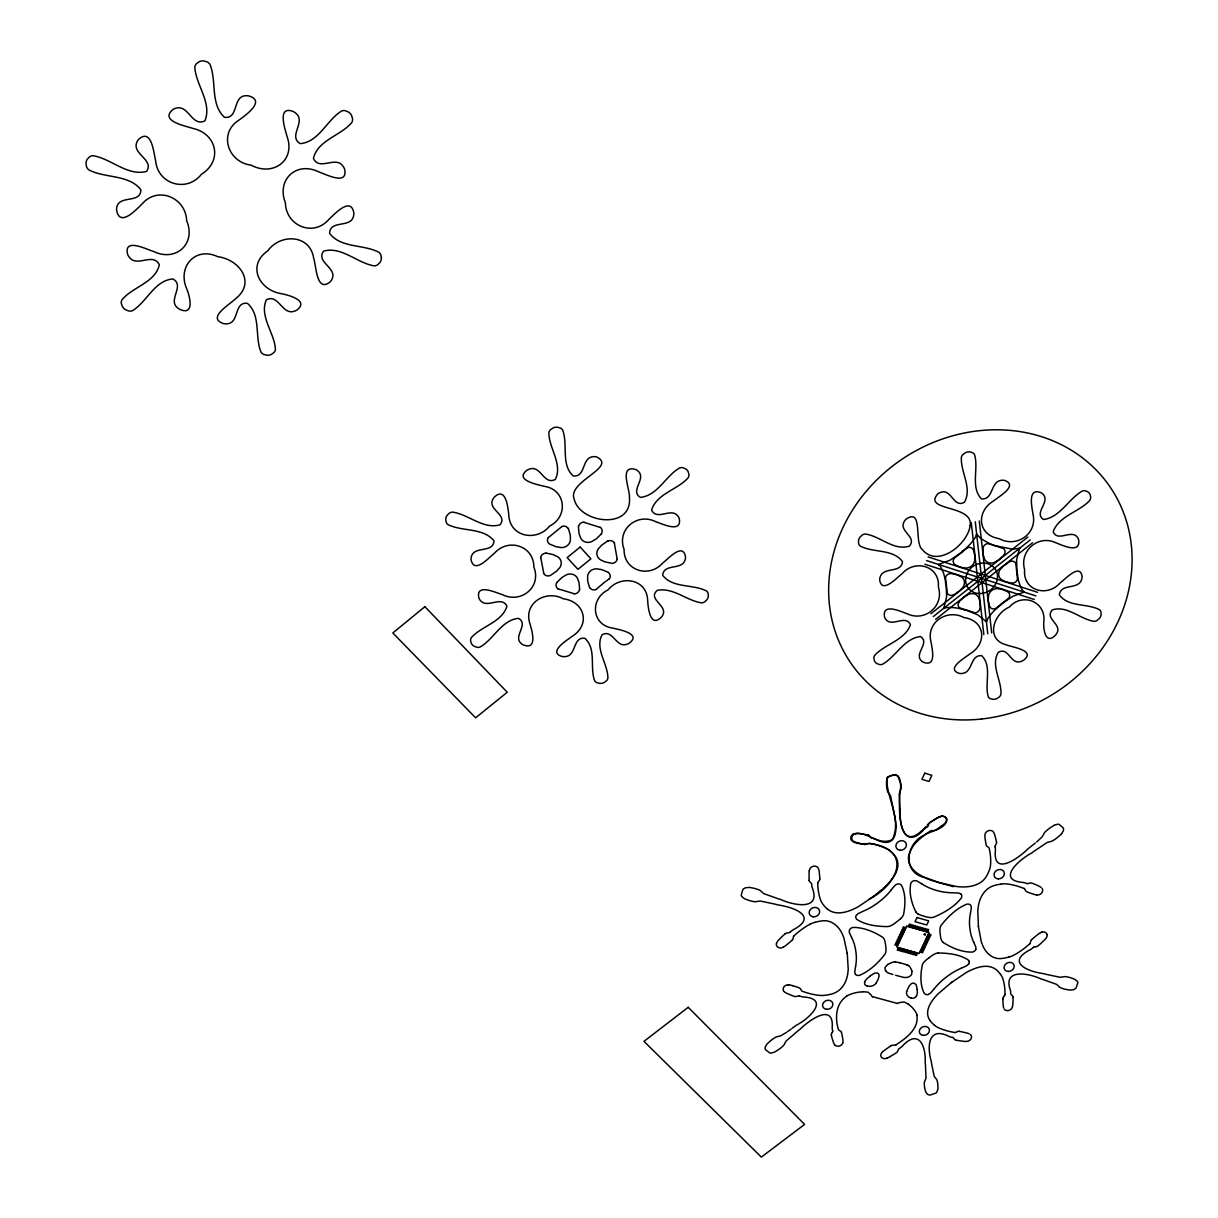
<?xml version="1.0" encoding="UTF-8"?>
<svg xmlns="http://www.w3.org/2000/svg" width="1218" height="1218" viewBox="0 0 1218 1218"><rect width="100%" height="100%" fill="white"/><g stroke="black" fill="none" stroke-linecap="round" stroke-linejoin="round"><path stroke-width="1.5" d="M540.762 557.6L543.761 573.328M819.729 878.97L819.744 878.924A42.325 36.631 -20.8 0 0 819.668 876.397L819.272 872.271A27.755 24.025 -21.3 0 0 818.8 869.515L818.252 868.19A4.567 3.943 -22.1 0 0 818.009 867.764A4.126 3.563 -22.1 0 0 816.958 866.805L816.045 866.394A5.633 4.872 -22 0 0 814.157 866.135L813.548 866.211A5.633 4.872 -22.1 0 0 811.721 866.942L810.853 867.581A4.126 3.563 -22 0 0 809.909 868.799A4.567 3.943 -22 0 0 809.726 869.226L809.3 870.718M617.13 558.864L614.344 543.121M1002.947 998.653L1002.962 998.516A40.712 33.754 -26.3 0 0 1002.932 1001.044L1003.175 1004.926A26.689 22.137 -25.9 0 0 1003.541 1007.499L1003.693 1007.956M945.518 577.804L947.315 592.999M1017.456 578.915L1015.858 563.721M842.856 1042.562L842.993 1041.192A26.857 22.503 -20.3 0 0 842.719 1038.589L842.019 1034.782A41.016 34.378 -20 0 0 841.425 1032.499L841.41 1032.499M855.523 966.681L854.792 971.827A9.089 7.689 -22.3 0 0 854.884 972.74L855.417 974.187M970.502 912.998L971.34 907.791A9.135 7.75 -25.6 0 0 971.264 906.847L970.761 905.385A3.898 3.304 -25.8 0 0 968.036 904.106A6.029 5.116 -25.8 0 0 966.696 904.198C956.48 908.43 948.046 916.636 941.225 925.208A8.739 7.399 -25 0 0 940.098 927.766L939.931 929.928A49.496 41.793 -26.1 0 0 940.266 934.297A49.481 41.762 -26 0 0 940.935 938.591L941.651 940.555A8.724 7.369 -24.9 0 0 943.311 942.519M578.413 526.496L579.022 533.499A34.865 32.475 -18.3 0 0 579.905 535.935C581.336 542.528 588.857 544.294 593.851 540.29A35.033 32.734 -16 0 0 596.226 538.874L601.54 533.743M579.677 589.634L579.068 582.752A34.667 31.957 -13.4 0 0 578.2 580.362C576.738 573.815 569.248 572.14 564.299 576.099A34.5 31.714 -15.4 0 0 561.94 577.499L556.672 582.6M906.74 991.574L907.41 989.686A47.015 39.296 -24.1 0 1 907.897 988.605L908.674 987.082A11.997 10.079 -23.5 0 1 910.683 984.296L911.962 983.413A2.269 1.918 -23.4 0 1 912.571 983.215L913.18 983.17A4.674 3.928 -23.3 0 1 914.459 983.337L916.18 984.829L917.291 989.442M864.765 982.043L864.582 983.23A3.532 2.984 -22.3 0 0 865.541 985.24L867.018 985.941M1012.447 1006.784L1012.584 1006.281A26.72 22.244 -24.9 0 0 1012.889 1003.617L1013.071 999.673A40.788 33.997 -24.6 0 0 1013.011 997.298L1013.011 997.298M975.74 949.385L975.892 947.802A9.059 7.628 -25.2 0 0 975.755 946.904L973.821 942.336M980.109 608.696L980.003 602.057A33.662 29.993 -31.4 0 0 979.333 599.743C978.389 593.288 971.127 591.902 966.513 595.632A33.556 29.734 -32.1 0 0 964.184 597.003L958.886 601.936M1012.386 1006.981L1012.143 1007.636A4.385 3.639 -25.4 0 1 1011.945 1008.093A3.974 3.289 -25.4 0 1 1011.001 1009.235L1010.148 1009.844A5.42 4.507 -25.4 0 1 1008.397 1010.544L1007.986 1010.605A5.42 4.507 -25.4 0 1 1006.053 1010.392L1005.2 1010.026A3.974 3.289 -25.3 0 1 1004.226 1009.128M900.285 791.091L900.711 789.903A8.541 7.445 -25.7 0 0 901.015 788.35L900.909 785.382A54.125 47.319 -24.2 0 0 899.508 778.652M900.026 791.73L899.889 792.065A37.21 32.247 -26.7 0 0 899.204 793.969L899.874 808.234A114.264 98.43 -29 0 0 900.163 810.853C899.432 829.9 907.243 848.733 924.675 828.697A63.031 53.851 -26.2 0 1 927.492 826.596M976.151 535.159L976.364 534.656A26.583 23.934 -34.3 0 0 976.638 533.986L978.876 536.544A33.571 30.069 -36.2 0 0 981.084 538.508L981.449 538.782A38.748 34.713 -36.4 0 0 982.439 539.528L988.529 543.061A69.791 62.529 -37.7 0 0 994.619 545.542L1011.229 548.953A38.565 34.469 -36.5 0 0 1012.523 548.983L1013.011 548.968A33.541 29.963 -36.3 0 0 1016.162 548.77L1019.786 548.146A26.309 23.309 -35.7 0 0 1019.466 548.8L1016.604 559.778L1016.954 573.282M986.93 620.891L986.717 621.378A26.004 22.929 -32.7 0 0 986.443 622.033A25.974 23.005 -31.3 0 0 986.032 621.515L977.795 614.846L965.311 609.807M898.442 947.634L897.285 950.101L898.534 950.451L899.676 947.985M908.278 926.624L909.435 924.142L910.683 924.492L909.511 926.974M900.985 948.35L899.828 950.801L901.076 951.151L902.218 948.7M910.82 927.34L911.977 924.858L913.226 925.208L912.069 927.69M903.497 949.05L902.34 951.517L903.589 951.852L904.73 949.401M913.348 928.055L914.505 925.573L915.738 925.924L914.581 928.405M906.131 949.796L904.974 952.248L906.207 952.598L907.364 950.131M915.982 928.801L917.139 926.319L918.387 926.685L917.215 929.151M908.735 950.527L907.593 952.978L908.826 953.329L909.983 950.877M918.6 929.547L919.757 927.065L921.006 927.416L919.834 929.897M911.369 951.258L910.211 953.709L911.445 954.059L912.602 951.608M921.234 930.293L922.391 927.811L923.64 928.162L922.468 930.643M913.881 951.958L912.724 954.425L913.957 954.76L915.114 952.309M923.746 930.994L924.904 928.527L926.152 928.877L924.98 931.359M916.408 952.674L915.251 955.125L916.484 955.475L917.641 953.024M926.274 931.724L927.446 929.243L928.679 929.593L927.522 932.075M832.259 1032.468L832.259 1032.468A2.908 2.436 -20.8 0 0 832.731 1031.037M994.999 846.647A2.984 2.543 -27.5 0 1 995.487 845.216L995.822 844.637A5.009 4.293 -27.5 0 0 996.613 842.232M1004.393 554.677L999.049 559.641A34.134 30.587 -34.9 0 1 996.705 561.011C992.046 564.802 984.753 563.325 983.855 556.824A34.028 30.313 -35.4 0 1 983.17 554.479L983.063 547.704A5.222 4.674 -34.6 0 1 988.59 543.487M1046.232 937.845L1046.627 937.205A4.446 3.715 -27.1 0 0 1046.841 936.794A4.019 3.365 -27.1 0 0 1047.13 935.424L1047.008 934.541M892.855 877.767C897.392 871.981 900.117 863.364 895.58 856.787A37.56 32.323 -23.5 0 0 891.271 851.991L890.602 851.336A22.731 19.579 -23.9 0 0 887.435 849.129L884.618 847.774A73.689 63.169 -22.6 0 0 869.606 843.358A2.969 2.573 -24.1 0 0 868.038 843.632L868.343 843.693A14.327 12.363 -23.9 0 1 871.829 843.769C911.353 850.073 899.326 883.431 869.347 899.082M916.256 996.187L915.403 997.192A3.517 2.954 -23.3 0 1 913.028 998.273L911.323 998.105M777.282 941.681L777.617 941.21A27.359 23.325 -20.7 0 1 779.672 938.956L782.946 935.759A41.61 35.429 -21 0 1 785.062 933.917L785.184 933.81M968.691 963.849L967.488 965.128A9.044 7.612 -24.9 0 1 966.62 965.752L961.322 968.249M876.046 983.139L877.112 981.343A47.685 40.468 -21.5 0 0 877.645 980.262L878.315 978.709A12.073 10.216 -22.3 0 0 879.061 975.572L878.817 974.263A2.284 1.934 -22.6 0 0 878.498 973.806L878.087 973.456A4.705 3.974 -22.5 0 0 876.945 972.969L874.357 973.273L869.622 976.288M892.535 878.208L889.505 882.076A44.472 38.413 -23.4 0 1 887.313 884.496L882.883 888.683M891.104 890.023L894.834 885.593A9.196 7.871 -24.3 0 1 895.672 884.907L897.285 884.04A3.928 3.365 -24.3 0 1 900.467 884.481A6.075 5.207 -24.2 0 1 901.442 885.242C905.918 893.966 905.37 904.867 903.573 914.337A8.785 7.506 -23.8 0 1 902.31 916.865L900.65 918.616M934.373 988.635L930.719 992.914A9.013 7.567 -23.6 0 1 929.897 993.568L928.314 994.421M1003.997 996.324L1004.439 995.822A2.862 2.375 -25.4 0 0 1005.139 994.512M548.465 537.519L561.742 526.678M609.289 578.717L606.153 581.123M927.263 825.058L927.872 824.373A15.301 13.185 -26.3 0 1 930.11 822.333C934.602 820.049 941.468 813.182 946.295 817.841A7.323 6.318 -26.5 0 1 947.025 819.227C946.569 827.509 934.952 830.204 928.39 833.051A34.393 29.491 -25.8 0 0 924.112 835.198C906.025 843.191 901.868 872.347 924.432 877.523A102.479 88.488 -28 0 0 931.465 880.401L953.481 886.704M944.985 823.079L945.533 822.424A4.567 3.943 -26.5 0 0 945.807 822.028A4.126 3.563 -26.6 0 0 946.34 820.627L946.371 819.653A5.633 4.872 -26.5 0 0 945.899 818.024L945.579 817.582A5.633 4.872 -26.5 0 0 944.163 816.562L943.204 816.243A4.126 3.563 -26.6 0 0 941.651 816.212A4.567 3.943 -26.5 0 0 941.225 816.41M882.167 1052.291L881.619 1052.946A4.385 3.654 -21.9 0 0 881.36 1053.311A3.958 3.304 -21.9 0 0 880.858 1054.605L880.827 1055.504A5.42 4.507 -22 0 0 881.314 1057.011L881.619 1057.407A5.42 4.507 -22 0 0 883.004 1058.32L883.933 1058.594A3.958 3.304 -21.9 0 0 885.44 1058.594A4.385 3.654 -21.9 0 0 885.897 1058.488L886.75 1058.229M882.289 1052.169L882.685 1051.773A26.583 22.046 -22.2 0 1 885.06 1049.886L888.744 1047.267A40.453 33.48 -22.4 0 1 891.089 1045.79L891.241 1045.714M792.202 940.022L792.172 940.068A42.112 36.251 -20 0 1 790.025 942.032L786.478 944.955A27.542 23.66 -20 0 1 783.95 946.812L783.418 947.086M1061.472 833.873L1063.344 830.874A8.998 7.658 -29.2 0 0 1063.512 829.595L1063.481 828.712A3.38 2.878 -29.3 0 0 1063.238 827.905L1059.066 824.342A9.287 7.902 -29.2 0 0 1057.711 824.205L1054.209 825.286M1031.631 939.687L1031.737 939.58A40.925 34.074 -27.1 0 1 1033.808 937.723L1037.371 934.845A26.903 22.442 -27.1 0 1 1039.898 933.018L1040.416 932.744M881.665 889.749L873.352 896.539M962.372 551.724L950.207 560.128L939.063 564.284A26.491 23.873 -33.3 0 1 938.347 564.406A26.339 23.644 -31.4 0 1 938.789 564.908L939.108 565.289M1000.572 604.691L1012.615 596.409L1023.638 592.283A26.02 22.929 -33.5 0 1 1024.353 592.161A26.248 23.203 -35.1 0 1 1023.927 591.674L1023.607 591.293M1036.685 841.973L1042.182 836.796A36.875 31.577 -28.3 0 0 1043.202 835.046L1044.328 833.021A8.389 7.141 -29 0 1 1045.364 831.711L1047.815 829.565A53.166 44.883 -29.1 0 1 1054.225 825.302M1035.315 843.069L1030.245 847.058A114.857 99.678 -28 0 1 1027.916 848.87C1019.268 857.639 992.228 877.615 995.471 849.677A63.245 54.247 -25.6 0 0 995.091 846.647M930.917 613.75L1027.87 537.047M933.293 616.552L1030.184 539.924M935.652 619.353L1032.514 542.786M951.76 982.256L938.027 993.903A42.874 35.672 -24.3 0 0 935.881 996.233C930.202 1002.46 924.249 1012.112 929.821 1020.258M941.94 825.682L938.104 828.423A42.569 36.966 -26.2 0 1 935.668 829.991L935.515 830.067A5.055 4.354 -26.2 0 1 932.866 830.646L932.196 830.6A2.969 2.558 -26 0 0 930.582 830.859A73.445 62.575 -26.1 0 0 917.489 841.105L915.16 843.495A22.7 19.488 -25.7 0 0 912.678 846.845L912.16 847.713A37.484 32.125 -25.9 0 0 909.222 853.985C905.918 863.318 913.378 871.677 921.189 875.605A44.366 38.139 -26.3 0 0 923.853 877.036L939.991 882.883M873.763 896.22L858.401 906.664A44.411 38.337 -22.7 0 1 855.432 908.186C846.936 912.434 835.609 915.769 827.433 909.085M791.121 1029.043L787.863 1031.433M792.202 1028.251L793.786 1027.094A112.939 96.724 -18.6 0 0 796.085 1025.373C808.737 1019.101 831.133 998.318 802.51 996.887A62.742 53.516 -21.5 0 1 799.389 995.989M951.349 982.561L966.468 972.39A42.934 35.748 -24.9 0 1 969.376 970.898C977.597 966.848 988.574 963.392 996.507 969.909A36.494 30.48 -24.6 0 1 1000.541 974.446M786.813 1032.194L781.012 1035.665A36.236 30.663 -19.5 0 1 779.002 1036.244L776.703 1036.853A8.222 6.897 -19.3 0 0 775.15 1037.508L772.501 1039.258A51.643 43.072 -19.8 0 0 766.975 1044.07L765.239 1046.917A8.8 7.384 -19.2 0 0 765.132 1048.135L765.224 1048.972A3.304 2.771 -19 0 0 765.513 1049.718L769.867 1053.007A9.105 7.643 -19.2 0 0 771.238 1053.098L774.678 1052.032A52.846 44.685 -18.8 0 0 780.86 1047.922L783.204 1045.851A8.222 6.912 -19.3 0 0 784.179 1044.602L785.214 1042.684A35.794 29.932 -20.3 0 1 786.158 1041.009L797.638 1031.113A108.828 89.965 -21.1 0 1 799.906 1029.362C808.234 1021.08 834.406 1001.333 832.168 1028.19A61.6 51.598 -22.5 0 0 832.64 1031.052M846.708 996.294C835.7 1003.236 834.878 1018.065 838.395 1029.408A2.878 2.406 -21.1 0 0 839.309 1030.398L839.826 1030.702A4.887 4.096 -20.9 0 1 841.501 1032.316M895.961 1044.831C905.948 1038.391 918.996 1028.936 916.91 1015.416M605.194 581.686L596.135 589.39M890.191 1056.554L894.088 1054.225A40.91 34.241 -21.9 0 0 896.387 1052.702L896.524 1052.596A4.857 4.035 -22.2 0 0 897.97 1050.586L898.153 1050.007A2.878 2.39 -22.4 0 1 898.945 1048.759A61.813 51.948 -21.9 0 0 901.716 1046.825C917.778 1028.601 926.076 1044.13 925.178 1062.781A109.468 90.969 -20.1 0 1 925.452 1065.171L926.015 1078.052A35.459 29.384 -22 0 1 925.36 1079.772L924.569 1081.706A8.069 6.653 -22.8 0 0 924.279 1083.122L924.371 1085.771A50.943 41.914 -23.8 0 0 925.665 1091.739L927.355 1094.145A8.617 7.11 -22.7 0 0 928.451 1094.693L929.304 1094.952A3.243 2.664 -22.6 0 0 930.187 1095.028L935.926 1093.094A8.922 7.338 -22.7 0 0 936.84 1092.12L937.89 1089.151A51.506 42.539 -21.6 0 0 937.647 1082.954L937.084 1080.396A8.069 6.653 -22.7 0 0 936.459 1079.194L935.241 1077.671A35.368 29.217 -23.8 0 1 934.206 1076.301L931.618 1063.862A108.691 89.493 -25.6 0 1 931.298 1061.487C926.578 1045.486 928.771 1025.769 949.629 1036.731A61.6 51.506 -24.9 0 0 952.674 1037.508M887.617 964.443L885.197 967.275A6.242 5.283 -23 0 0 885.593 970.655M967.336 547.902L954.12 558.392A5.222 4.674 -33.3 0 0 954.668 564.513M995.654 608.437L1008.763 598.114A5.176 4.583 -33.5 0 0 1008.276 592.1M809.924 924.249L806.971 925.908A72.775 61.631 -21.7 0 0 793.999 935.835M783.265 947.162L782.428 947.558A4.522 3.867 -20.2 0 1 781.971 947.741A4.08 3.487 -20.2 0 1 780.403 947.954L779.383 947.802A5.572 4.765 -20.3 0 1 777.739 947.086L777.434 946.828A5.572 4.765 -20.3 0 1 776.505 945.275L776.323 944.361A4.08 3.487 -20.2 0 1 776.566 942.976M1040.583 932.653L1041.39 932.272A4.446 3.715 -27.1 0 1 1041.923 932.181M899.143 1002.719L899.067 1002.749A4.415 3.715 -22.8 0 1 896.646 1003.495M899.523 1002.536L904.198 1002.033L908.582 1004.211M940.113 816.639L939.55 816.867A27.649 23.781 -26.4 0 0 936.703 818.359L932.623 820.81A42.051 36.068 -26.3 0 0 930.232 822.424L930.141 822.485A5.039 4.354 -26.2 0 0 928.573 824.677M886.917 1058.168L887.45 1057.955A26.766 22.35 -21.9 0 0 890.191 1056.539M940.281 816.578L941.164 816.319M953.222 595.176L959.266 591.111A33.952 30.465 -32.3 0 0 961.124 589.177C965.935 585.508 965.767 578.108 959.601 576.038A33.739 30.115 -31.5 0 0 957.394 574.896L950.679 573.389M607.965 540.838L601.814 545.04A34.576 31.942 -18.5 0 0 599.987 547.049C594.886 551.13 596.104 558.712 602.423 560.661A34.789 32.338 -18.7 0 0 604.828 561.833L611.984 563.386A5.314 4.918 -17.7 0 0 617.313 558.879M1009.022 957.013L1010.011 956.709A22.244 18.696 -26.2 0 0 1013.909 955.14L1016.802 953.511A73.11 61.981 -26.2 0 0 1029.712 943.798M814.903 922.33L813.898 922.635A22.518 19.214 -21.4 0 0 809.909 924.249M944.818 608.147L944.285 608.254A26.065 23.142 -30.9 0 0 943.569 608.421A26.202 23.462 -30.9 0 0 943.874 607.782L946.614 596.911L946.097 583.468M855.965 833.569L856.878 833.477M1001.242 884.07L1002.262 883.948A22.396 18.94 -26.7 0 1 1006.388 883.887L1009.539 884.298A72.471 60.946 -25.7 0 1 1024.049 888.516M1035.635 946.69L1034.965 946.767A2.908 2.436 -26.8 0 0 1033.443 947.254M966.59 1041.42L967.396 1041.314A4.37 3.624 -24.1 0 0 967.853 1041.223A3.958 3.273 -24.1 0 0 969.269 1040.614L970.076 1039.974A5.405 4.476 -24 0 0 971.157 1038.543L971.355 1038.04A5.405 4.476 -24 0 0 971.446 1036.427L971.218 1035.589A3.958 3.273 -24.1 0 0 970.426 1034.554M938.241 952.994C948.426 953.115 959.617 954.333 968.264 959.997A5.968 5.009 -24.9 0 1 968.889 960.972M1012.295 583.3L1005.657 581.808A33.952 30.191 -35.3 0 1 1003.48 580.681C997.298 578.58 997.268 571.181 1002.064 567.527A33.723 29.841 -34.4 0 1 1003.921 565.594L1009.996 561.528A5.207 4.628 -34.6 0 1 1016.025 563.63M545.908 553.033L553.155 554.616A34.743 32.079 -13 0 1 555.575 555.789C561.894 557.707 563.249 565.289 558.118 569.4A34.957 32.49 -12.6 0 1 556.306 571.394L550.171 575.581A5.344 4.933 -13.7 0 1 543.593 573.419M862.679 991.65L868.099 992.183L871.357 995.243A4.43 3.73 -22.3 0 0 872.59 996.933M966.361 1041.436L965.798 1041.451A26.689 22.198 -24.4 0 1 962.875 1041.223L958.627 1040.629A40.788 33.997 -24.5 0 1 956.084 1040.126L955.993 1040.096M857.061 833.462L857.639 833.447A27.725 23.964 -23.4 0 1 860.73 833.751L865.222 834.452A42.158 36.373 -23.2 0 1 867.916 835.046L868.069 835.091M788.031 984.829L788.929 984.86M895.154 961.976L895.778 962.007A29.46 24.817 -22.7 0 1 899.889 962.799M1036.914 894.941L1037.66 894.971A4.476 3.791 -27.8 0 0 1038.147 894.956A4.05 3.426 -27.7 0 0 1039.654 894.545L1040.568 893.997A5.527 4.674 -27.7 0 0 1041.923 892.657L1042.227 892.17A5.527 4.674 -27.7 0 0 1042.638 890.48L1042.593 889.551A4.05 3.426 -27.8 0 0 1042.045 888.333M789.097 984.875L789.66 984.936A27.116 22.929 -19.7 0 1 792.553 985.636M574.18 593.729L558.133 588.842M974.674 612.669L959.86 607.965M1036.64 894.925L1036.076 894.849A27.329 23.142 -28.2 0 1 1033.275 894.119L1029.256 892.779A41.793 35.429 -28.6 0 1 1026.865 891.82L1026.835 891.789A4.963 4.202 -27.6 0 1 1025.206 890.038L1025.023 889.551A2.908 2.466 -27.4 0 0 1024.14 888.409M583.955 522.324L600.109 527.394M959.266 1031.402L959.419 1031.433A40.407 33.373 -23.3 0 1 961.992 1031.874L966.102 1032.818A26.537 21.939 -23.6 0 1 968.812 1033.625L969.269 1033.854M988.574 543.67L1003.465 548.542A5.222 4.659 -34.8 0 1 1004.271 554.601M864.719 844.439L864.673 844.424A42.615 37.103 -24.9 0 1 861.857 843.891L857.502 842.81M899.904 962.768L904.045 963.925A35.703 30.039 -22.7 0 1 907.029 964.976M896.661 1003.251L872.834 996.75M939.52 882.745L956.572 886.521A44.259 37.925 -26.7 0 0 959.738 886.795C969.467 887.572 980.825 885.486 986.306 876.518A37.438 32.033 -26.1 0 0 989.229 870.337L989.595 869.424A22.594 19.305 -26.5 0 0 990.493 865.648L990.706 862.649A73.856 63.351 -25.1 0 0 989.183 848.307A2.938 2.512 -27.2 0 0 988.331 847.241L987.798 846.906A5.024 4.293 -27.4 0 1 986.169 845.185L986.275 845.079A42.051 35.901 -28.5 0 1 985.712 842.551L985.088 838.502A27.588 23.599 -28.1 0 1 984.86 835.715L985.073 834.193A4.537 3.898 -27.5 0 1 985.179 833.751A4.111 3.517 -27.5 0 1 985.941 832.427L986.702 831.681A5.603 4.796 -27.5 0 1 988.407 830.706L988.986 830.539A5.603 4.811 -27.5 0 1 990.889 830.509L991.863 830.767A4.111 3.517 -27.6 0 1 993.035 831.544A4.537 3.898 -27.6 0 1 993.309 831.879L994.071 833.127A27.588 23.66 -26.8 0 1 994.954 835.715L996.004 839.659A42.036 36.038 -26.4 0 1 996.461 842.11L996.476 842.247M895.55 975.253L903.314 977.308A9.12 7.689 -23.4 0 0 908.75 976.927L909.054 976.699A6.242 5.253 -23.4 0 0 911.551 974.583L912.069 971.233M898.656 943.326L896.022 942.595L896.57 941.423L899.204 942.169M921.036 949.614L923.655 950.345L924.203 949.187L921.584 948.457M898.092 944.544L895.443 943.813L894.91 944.97L897.544 945.716M920.458 950.832L923.092 951.562L922.544 952.72L919.925 951.989M892.87 974.507L888.424 973.06A8.526 7.201 -23.1 0 1 886.156 971.325L885.638 970.639M904.867 930.05L902.234 929.304L901.685 930.476L904.319 931.222M927.279 936.383L929.897 937.129L929.349 938.286L926.731 937.54M903.771 932.409L901.122 931.663L900.574 932.836L903.223 933.582M926.167 938.743L928.786 939.474L928.238 940.646L925.619 939.9M902.614 934.891L899.965 934.145L899.417 935.302L902.066 936.048M925.01 941.21L927.629 941.94L927.081 943.097L924.462 942.367M901.457 937.342L898.823 936.596L898.275 937.769L900.909 938.499M923.853 943.645L926.472 944.392L925.924 945.549L923.305 944.803M900.3 939.809L897.666 939.063L897.118 940.235L899.767 940.981M922.696 946.112L925.315 946.843L924.766 948L922.148 947.269M905.994 927.659L903.345 926.913L902.797 928.07L905.446 928.832M928.405 934.008L931.024 934.739L930.476 935.911L927.857 935.165M792.553 985.636L796.709 986.93A41.275 34.82 -19.5 0 1 799.175 987.859L799.312 987.92A4.948 4.187 -20.2 0 1 800.942 989.579L801.17 990.127A2.908 2.466 -20.5 0 0 802.068 991.178A73.415 62.712 -22 0 0 817.004 995.076L820.186 995.441A22.366 18.955 -21.2 0 0 824.327 995.35L825.347 995.228A37.073 31.516 -21.3 0 0 832.412 993.797C841.942 991.01 847.165 981.388 847.941 972.01A43.741 37.164 -20.7 0 0 848.23 969.132L847.241 953.222M926.517 560.584L1035.894 595.891M924.919 564.254L1034.249 599.484M928.131 556.931L1037.538 592.298M854.153 841.638L854.655 841.866A27.892 24.253 -24.4 0 0 857.518 842.795M853.955 841.531L853.407 841.212A4.583 3.974 -23.8 0 1 852.92 840.862A4.141 3.593 -23.8 0 1 852.067 839.735L851.793 838.821A5.648 4.902 -23.8 0 1 851.854 837.07L852.052 836.522A5.648 4.902 -23.8 0 1 853.163 834.985L853.985 834.3A4.141 3.593 -23.8 0 1 855.478 833.66M908.339 965.646L907.562 965.235A16.885 14.235 -23.1 0 0 907.029 964.991M917.687 913.774L919.681 914.779A50.105 42.843 -25.7 0 0 924.158 916.24A50.09 42.828 -25.7 0 0 928.786 917.398L931.131 917.611A8.77 7.46 -24.8 0 0 934.084 917.078C944.178 912.678 954.516 906.801 961.322 898.001A6.044 5.146 -25.7 0 0 961.702 896.783A3.898 3.319 -25.7 0 0 960.941 893.966M921.782 883.826L917.169 881.101A9.196 7.871 -24.6 0 0 916.21 880.797L914.459 880.614A3.928 3.35 -24.8 0 0 911.551 882.289A6.075 5.192 -24.8 0 0 910.805 883.4C908.719 892.916 911.643 903.284 915.86 911.886M1041.055 887.389L1040.644 887.1A27.177 22.914 -27.2 0 0 1038.178 885.775L1034.356 884.07A41.366 34.865 -26.8 0 0 1031.935 883.157L1031.844 883.141A4.963 4.187 -27.6 0 0 1029.195 883.217L1028.54 883.446A2.954 2.497 -27.7 0 1 1026.972 883.583M960.865 894.042L959.403 893.296A9.15 7.78 -25.6 0 0 958.429 893.038L952.72 892.779A59.317 50.928 -26.7 0 1 937.586 890.708L935.059 889.962A59.332 50.943 -26.7 0 1 921.752 883.872M943.295 942.534C951.791 947.969 961.946 952.263 972.131 952.111A5.983 5.039 -25.3 0 0 973.441 951.684A3.867 3.243 -25.3 0 0 975.831 949.401M608.437 572.353L601.753 569.628A34.469 31.698 -16.1 0 0 599.058 569.232C592.953 567.451 586.726 571.897 587.67 578.489A34.53 31.835 -18 0 0 587.7 581.047L589.588 587.67M934.571 1025.312L933.901 1024.734A36.464 30.45 -24.3 0 1 929.76 1020.288M789.934 932.227A62.422 52.983 -21.4 0 1 792.629 930.08C818.45 916.85 795.141 907.44 778.028 904.944A111.98 95.08 -18.5 0 0 775.303 904.198L760.397 901.046A36.753 31.546 -19.8 0 0 758.281 901.32L755.876 901.67A8.465 7.323 -20 0 1 754.186 901.67L751.08 901.031A54.277 47.243 -20.9 0 1 744.244 898.58L741.686 896.463A9.363 8.115 -19.8 0 1 741.199 895.291L742.752 889.734A3.41 2.954 -19.7 0 1 743.391 889.033L744.213 888.44A9.059 7.841 -19.7 0 1 745.507 887.785L749.177 887.404A53.242 45.751 -19 0 1 756.439 888.927L759.362 890.008A8.45 7.308 -19.9 0 1 760.687 890.845L762.27 892.322A37.103 32.17 -21.3 0 0 763.701 893.601L777.8 898.625A115.238 100.866 -23.3 0 0 780.51 899.417C792.918 905.218 821.937 911.429 812.01 887.115A63.336 54.521 -23.8 0 1 811.63 884.07A2.984 2.588 -21.7 0 0 810.914 882.867L810.442 882.441A5.039 4.354 -21.9 0 1 809.087 880.462M784.225 991.726L785.382 992.594A27.253 23.172 -20.6 0 0 787.939 993.858L791.898 995.502A41.595 35.398 -20.9 0 0 794.395 996.37L794.532 996.4A4.933 4.187 -20.2 0 0 797.166 996.294L797.82 996.065A2.938 2.482 -20.2 0 1 799.419 995.913M954.562 564.634L960.774 567.299A34.134 30.617 -34.5 0 0 963.316 567.695C969.3 569.4 975.161 564.954 974.72 558.651A34.013 30.541 -32.9 0 0 974.857 556.139L973.486 549.622M1008.382 591.978L1002.247 589.36A33.556 29.689 -32.5 0 0 999.734 588.964C993.812 587.289 987.981 591.674 988.392 597.916A33.662 29.765 -33.9 0 0 988.255 600.398L989.595 606.792M834.802 1044.907L834.041 1043.75A26.842 22.457 -21.5 0 1 833.082 1041.329L831.94 1037.645A40.925 34.271 -21.9 0 1 831.407 1035.346L831.422 1035.346M1000.572 974.415L1001.074 975.131A22.076 18.437 -25 0 1 1002.688 978.252L1003.495 980.901A71.969 60.215 -23.7 0 1 1004.987 994.512M568.38 528.46L570.313 535.204A35.017 32.597 -13 0 1 570.344 537.808C571.333 544.446 565.061 548.983 558.895 547.156A35.048 32.764 -15.1 0 1 556.184 546.745L549.394 543.974A5.359 4.994 -14.1 0 1 548.298 537.427M851.519 937.358L849.433 932.729A9.165 7.81 -22.6 0 1 849.281 931.8L849.403 930.202A3.898 3.334 -22.4 0 1 851.702 927.888A6.044 5.161 -22.4 0 1 853.011 927.431C863.425 927.294 873.778 931.648 882.487 937.16A8.754 7.445 -22.9 0 1 884.192 939.154L884.877 941.133A49.71 42.295 -21.7 0 1 885.623 945.427A49.694 42.265 -21.7 0 1 886.034 949.781L885.836 951.928A8.739 7.415 -22.9 0 1 884.74 954.486C878.041 963.012 869.637 971.127 859.527 975.329A5.999 5.085 -22.2 0 1 858.172 975.451A3.867 3.273 -22.1 0 1 855.325 974.248M899.523 778.637L898.29 776.368L895.611 774.937A3.441 2.999 -25.9 0 0 894.667 774.831L887.998 776.749A3.41 2.984 -25.8 0 0 886.811 778.195C886.293 798.155 901.777 818.603 892.733 838.791A5.831 5.039 -24.8 0 1 890.495 840.374C877.006 845.277 865.435 829.504 852.539 834.315C845.307 842.856 861.826 844.713 867.353 843.815A5.055 4.385 -24 0 1 864.704 844.561M847.286 953.664L843.937 938.149A43.894 37.438 -20.8 0 0 842.902 935.5C839.765 926.959 831.727 919.453 822.059 920.884A37.149 31.638 -21.4 0 0 814.918 922.376M978.343 926.106L981.266 941.544A43.467 36.54 -26.8 0 0 982.226 944.163C984.997 952.491 992.7 959.906 1002.064 958.444A36.89 31.074 -26.3 0 0 1009.022 956.983M809.224 880.37L809.209 880.279A42.158 36.357 -23.1 0 1 809.056 877.752L809.056 873.565A27.694 23.918 -22.7 0 1 809.285 870.718M975.283 521.822L987.752 633.771M971.279 522.613L983.824 634.563M979.302 521.03L991.68 632.964M978.404 926.563L977.795 910.546A43.62 36.799 -27.1 0 1 978.145 907.623C979.181 898.153 984.464 888.303 994.192 885.532A36.966 31.196 -26.5 0 1 1001.242 884.101M561.665 526.496A5.359 4.994 -14.9 0 1 568.243 528.536M600.23 527.242A5.344 4.979 -17.1 0 1 601.387 533.667M578.58 526.511A5.359 4.994 -16.3 0 1 583.97 522.141M608.026 540.99A5.329 4.948 -17.8 0 1 614.511 543.03M596.196 589.558A5.298 4.887 -16.4 0 1 589.725 587.578M608.33 572.49A5.314 4.902 -17.1 0 1 609.442 578.809M558.011 588.979A5.314 4.902 -14.4 0 1 556.809 582.661M579.509 589.603A5.314 4.902 -15.1 0 1 574.18 593.912M540.564 557.57A5.344 4.963 -13.6 0 1 545.908 553.2M846.556 996.019A32.079 26.918 -21.7 0 1 862.664 991.863M908.43 1004.378A31.957 26.72 -22.3 0 1 917.261 1015.279M895.991 1044.907A2.847 2.375 -22.3 0 1 894.454 1045.166L893.784 1045.166A4.857 4.05 -22.2 0 0 891.18 1045.607M787.985 984.92A4.476 3.791 -20 0 0 787.498 984.936A4.05 3.426 -20 0 0 786.036 985.271L785.123 985.804A5.527 4.689 -20 0 0 783.798 987.128L783.585 987.478A5.527 4.689 -20.1 0 0 783.174 989.29L783.265 990.188A4.05 3.426 -20 0 0 783.89 991.391M1013.132 997.116A4.857 4.035 -25.5 0 0 1011.93 995.243L1011.564 994.969A2.893 2.406 -25.7 0 1 1010.742 993.766A61.494 51.369 -24.1 0 0 1010.575 990.843C1002.003 967.853 1029.149 973.304 1041.025 978.952A108.356 89.081 -24.4 0 1 1043.552 979.683L1056.615 984.372A35.55 29.46 -25.8 0 1 1057.909 985.56L1059.325 986.961A8.145 6.76 -26.9 0 0 1060.528 987.737L1063.207 988.727A51.872 43.193 -27.9 0 0 1069.937 990.097L1073.378 989.747A8.724 7.217 -27 0 0 1074.626 989.107L1075.433 988.544A3.273 2.71 -27 0 0 1076.088 987.889L1077.854 982.637A9.013 7.46 -27 0 0 1077.473 981.525L1075.189 979.531A51.658 42.63 -26 0 0 1068.902 977.247L1066.009 976.669A8.145 6.76 -26.9 0 0 1064.41 976.669L1062.142 977.003A35.916 29.978 -27.4 0 1 1060.132 977.278L1046.171 974.354A111.767 93.999 -29.1 0 1 1043.628 973.654C1026.043 971.294 1006.205 961.748 1030.793 949.416A62.438 52.785 -26.5 0 0 1033.488 947.33M1027.002 883.507A62.118 52.283 -26.1 0 0 1023.957 882.548C994.999 880.477 1019.618 859.253 1031.555 853.102A110.792 92.461 -28.4 0 1 1033.915 851.336L1047.038 842.521A36.449 30.815 -28.4 0 1 1049.079 841.942L1051.393 841.333A8.389 7.141 -29 0 0 1052.961 840.664L1055.701 838.852A53.501 45.873 -29 0 0 1061.472 833.873M928.375 825.302A2.999 2.588 -26 0 1 927.553 826.657M1002.825 998.516A4.872 4.05 -25.4 0 1 1003.982 996.309M944.422 823.688A27.862 24.132 -26.4 0 1 941.94 825.667M954.607 1032.468A72.197 60.519 -25.1 0 1 940.281 1028.555L937.601 1027.322A22.015 18.361 -24 0 1 934.571 1025.312M954.577 1032.59A2.847 2.375 -23.9 0 0 956.1 1032.194L956.724 1031.92A4.842 4.019 -23.9 0 1 959.282 1031.281M1029.819 943.874A2.878 2.421 -26.7 0 0 1030.398 942.504L1030.519 941.91A4.918 4.111 -26.9 0 1 1031.524 939.626M842.749 1043.034A3.989 3.334 -20.9 0 1 842.049 1044.283L841.318 1044.998A5.451 4.567 -20.9 0 1 839.674 1045.927L839.095 1046.095A5.451 4.567 -20.9 0 1 837.238 1046.155L836.279 1045.927A3.989 3.334 -20.9 0 1 835.091 1045.211M1041.847 932.105A4.019 3.365 -27.1 0 1 1043.369 931.892L1044.359 932.029A5.481 4.598 -27.1 0 1 1045.897 932.76L1046.277 933.11A5.481 4.598 -27.1 0 1 1047.008 934.541M855.432 833.767A4.583 3.974 -23.8 0 1 855.934 833.675M831.255 1035.224A4.887 4.096 -20.9 0 1 831.955 1032.94M952.72 1037.431A2.878 2.39 -23.7 0 1 953.77 1038.299L954.105 1038.756A4.842 4.019 -23.9 0 0 955.871 1040.202M1035.635 946.721A4.902 4.111 -26.9 0 0 1038.178 945.868L1038.238 945.67A41.351 34.835 -26.7 0 0 1040.355 943.874L1043.659 940.753A27.07 22.761 -26.9 0 0 1045.76 938.53M871.494 838.014A2.999 2.603 -24.3 0 1 870.383 837.055L870.109 836.705A5.055 4.385 -24 0 0 868.13 834.969M871.54 837.938A63.229 54.353 -22.8 0 1 874.752 838.821C897.331 851.199 898.397 828.864 893.738 812.162A114.918 100.318 -21.5 0 0 893.388 809.544L890.541 795.704A37.271 32.444 -24.2 0 0 889.429 794.166L888.12 792.446A8.541 7.445 -25.8 0 1 887.45 791.076L886.826 788.213A54.46 47.335 -27.3 0 1 886.537 781.256L887.587 777.937A9.47 8.252 -25.9 0 1 888.561 776.856L891.683 775.257L896.555 775.287A9.15 7.993 -25.8 0 1 897.696 775.912L900.376 782.55A41.945 36.662 -24.6 0 1 900.696 786.843C898.366 802.236 896.387 856.269 923.548 829.108A31.455 27.298 -25.6 0 0 926.045 826.504M789.98 932.303A2.969 2.543 -20.6 0 1 788.411 932.79L787.787 932.866A4.994 4.278 -20.5 0 0 785.123 933.719M776.642 943.036A4.522 3.867 -20.2 0 1 776.84 942.625M793.892 935.759A2.938 2.512 -20.8 0 0 793.344 937.144L793.253 937.769A4.994 4.278 -20.5 0 1 792.324 940.083M817.735 883.278A73.917 63.503 -24.2 0 0 819.79 897.605L820.734 900.376A22.685 19.503 -22.6 0 0 822.515 903.634L823.063 904.38A37.53 32.292 -23.1 0 0 827.387 909.13M817.582 883.278A2.954 2.558 -22.1 0 1 818.298 881.923L818.709 881.375A5.039 4.354 -22 0 0 819.866 879.076M911.338 998.06A7.46 6.257 -23.3 0 1 906.527 991.574M916.987 989.534A12.53 10.536 -23.1 0 1 916.438 996.233M908.613 965.432A17.539 14.799 -23 0 1 911.871 971.279M887.709 964.58A17.478 14.738 -23.1 0 1 895.123 961.672M876.214 983.23A7.491 6.334 -22.4 0 1 867.033 985.91M864.567 981.982A12.576 10.612 -22.4 0 1 869.774 976.516M900.665 918.631A50.197 43.117 -23.4 0 1 896.737 921.798A50.197 43.102 -23.4 0 1 892.611 924.766L890.434 925.908A8.785 7.491 -23.6 0 1 887.496 926.594C877.082 926.487 865.663 925.147 856.802 919.392A6.06 5.192 -22.9 0 1 856.147 918.387A3.913 3.35 -22.8 0 1 856.178 915.403L857.502 914.139A9.165 7.841 -22.9 0 1 858.37 913.5L863.76 910.957A59.499 51.415 -23 0 0 877.721 902.903L879.929 901.183A59.499 51.43 -23.1 0 0 891.15 890.053M855.569 966.681A58.616 49.908 -20.6 0 0 856.026 952.78L855.675 950.39A58.631 49.938 -20.6 0 0 851.565 937.327M929.06 957.744A48.979 41.001 -24.4 0 1 933.155 954.821L935.317 953.679A8.693 7.323 -24.3 0 1 938.241 953.009M929.06 957.744A48.979 41.001 -24.4 0 0 925.162 960.88L923.548 962.616A8.678 7.323 -24 0 0 922.285 965.113C920.458 974.263 919.879 984.86 924.249 993.309A5.953 4.994 -23.7 0 0 925.193 994.055A3.837 3.228 -23.7 0 0 928.329 994.512M968.858 960.987A3.852 3.243 -25 0 1 968.797 963.895M961.291 968.203A57.337 47.7 -24.6 0 0 947.574 976.12L945.396 977.795A57.322 47.685 -24.6 0 0 934.343 988.605M970.457 912.982A58.251 49.055 -27.1 0 0 969.711 926.974L970.015 929.38A58.22 49.009 -27.1 0 0 973.776 942.351M917.672 913.789A8.785 7.475 -24.7 0 1 915.875 911.886M945.335 577.774A5.192 4.659 -32.5 0 1 950.664 573.541M953.176 595.023A5.192 4.628 -32.2 0 1 947.147 593.09M959.723 608.102A5.176 4.598 -32.1 0 1 959.008 601.996M979.957 608.68A5.161 4.583 -32.3 0 1 974.659 612.852M995.7 608.604A5.161 4.583 -33 0 1 989.732 606.716M1017.624 578.946A5.192 4.598 -34.3 0 1 1012.31 583.148M967.275 547.735A5.222 4.674 -33.9 0 1 973.334 549.699M1023.227 591.552A46.619 41.138 -35.9 0 1 1017.426 573.206M986.55 620.723A46.025 40.453 -32.9 0 1 1000.815 605.026M944.818 607.721A46.071 40.833 -30.3 0 1 965.113 610.218M939.504 565.045A46.695 41.96 -30.5 0 1 945.625 583.529M976.531 535.341A47.274 42.706 -34.1 0 1 962.113 551.373M629.447 497.523C632.249 530.454 579.479 523.253 574.135 498.938C567.162 481.384 618.074 467.057 596.394 456.826A11.449 10.779 -17.9 0 0 592.831 456.735C581.595 457.831 585.828 477.471 573.16 475.934C560.661 464.393 568.182 444.463 562.64 429.984A6.653 6.303 -15.4 0 0 560.234 427.944L557.174 427.168A8.754 8.298 -15.3 0 0 552.957 427.99L550.369 429.832A6.653 6.303 -15.2 0 0 548.846 432.649C548.831 448.163 562.914 464.119 555.347 479.39C544.157 485.601 540.975 465.641 530.15 468.869A11.48 10.81 -13 0 0 526.846 470.285C514.163 480.196 537.412 484.52 543.959 486.271C565.898 489.286 568.699 516.569 549.607 526.085C536.834 541.964 509.946 537.199 508.789 515.153C508.058 508.013 506.018 486.317 494.538 496.898A11.464 10.749 -10.7 0 0 492.605 499.776C487.885 509.763 507.921 514.864 500.05 524.791C483.226 529.693 468.58 514.285 452.487 512.108A6.623 6.197 -7.2 0 0 449.396 513.128L447.128 515.275A8.724 8.145 -7.3 0 0 445.727 519.081L446.108 522.035A6.623 6.181 -7.2 0 0 447.904 524.547C462.246 531.87 483.15 527.333 494.006 540.868C493.168 553.322 474.624 545.71 471.442 556.352A11.388 10.566 -9.5 0 0 471.046 559.656C474.137 574.637 488.829 557.539 494.432 553.246C508.104 537.701 533.956 545.588 533.865 567.131C541.843 586.924 521.091 603.793 502.669 594.765C496.259 592.907 475.736 582.843 478.781 597.688A11.327 10.444 -10.1 0 0 480.41 600.55C487.383 609.015 501.42 595.176 506.947 606.138C502.105 622.352 481.521 625.915 471.229 637.76A6.486 5.923 -9.6 0 0 470.574 640.653L471.366 643.393A8.526 7.795 -9.7 0 0 474.076 646.225L476.938 647.291A6.486 5.923 -9.7 0 0 480.105 647.032C493.823 639.191 501.481 620.084 518.457 618.333C529.236 624.24 512.976 636.101 520.878 643.226A11.206 10.246 -12.4 0 0 523.664 645.053C537.732 650.229 531.962 630.437 529.937 623.707C523.009 603.23 545.892 589.299 563.249 598.784C584.686 601.464 590.989 624.667 572.11 636.359C567.04 640.196 547.278 652.33 562.229 656.517A11.145 10.17 -14.3 0 0 565.685 656.548C576.479 655.497 572.597 636.786 584.777 638.247C596.744 648.752 589.512 667.494 594.734 680.908A6.364 5.77 -15.9 0 0 597.018 682.75L599.941 683.405A8.389 7.597 -15.9 0 0 603.961 682.582L606.442 680.847A6.364 5.77 -15.9 0 0 607.904 678.259C607.98 663.84 594.643 648.92 602.057 634.791C612.7 628.716 615.927 647.626 626.204 644.429A11.114 10.14 -17.4 0 0 629.401 643.058C641.749 633.695 619.383 629.676 613.141 628.168C591.583 625.489 589.542 598.906 608.056 589.893C620.388 574.622 646.895 578.55 647.656 600.307C648.083 607.234 649.864 627.833 660.932 617.663A11.129 10.186 -19.3 0 0 662.866 614.907C667.769 605.498 646.895 598.921 657.4 590.304C673.402 587.35 686.541 600.626 701.598 602.88A6.394 5.862 -22 0 0 704.598 601.905L706.836 599.85A8.435 7.719 -22 0 0 708.328 596.196L708.1 593.364A6.41 5.862 -22.1 0 0 706.486 590.958C692.875 583.924 672.747 588.416 662.638 575.292C663.749 563.142 681.715 570.481 685.034 560.082A11.206 10.338 -21.4 0 0 685.536 556.824C682.872 541.934 668.043 559.108 662.577 563.142C649.087 578.459 623.586 570.74 624.088 549.364C616.521 529.586 637.075 512.397 655.573 521.624C662.029 523.725 681.973 533.606 679.294 518.777A11.282 10.475 -21.9 0 0 677.771 515.869C671.057 507.236 656.791 521.213 651.6 510.007C656.746 493.503 677.604 489.819 688.2 477.715A6.547 6.12 -24 0 0 688.962 474.716L688.261 471.853A8.617 8.054 -23.9 0 0 685.658 468.854L682.826 467.712A6.547 6.12 -24 0 0 679.644 467.925C665.576 475.964 657.72 495.559 640.379 497.386C629.615 490.961 646.316 479.055 638.445 471.442A11.388 10.688 -20.4 0 0 635.644 469.478C618.531 464.621 630.102 489.316 629.447 497.523M970.167 525.476C968.021 544.05 937.571 568.623 922.3 549.485C913.774 543.182 923.533 506.977 905.948 519.249A11.129 10.079 -33.1 0 0 903.939 522.035C898.762 531.276 917.504 537.123 909.313 546.166C893.616 551.023 880.218 536.103 865.313 534.002A6.41 5.831 -30.9 0 0 862.329 534.976L860.06 537.047A8.435 7.658 -30.9 0 0 858.492 540.731L858.644 543.578A6.41 5.816 -30.8 0 0 860.167 546.014C873.245 553.079 893.099 548.618 902.538 561.696C901.153 573.602 883.75 566.522 880.249 576.693A11.038 9.942 -30.5 0 0 879.67 579.875C881.802 594.536 897.103 577.332 902.127 573.663C915.022 558.864 940.098 565.898 938.393 587.015C944.315 605.97 924.904 622.291 907.151 613.75C900.878 611.664 882.274 602.56 884.435 616.612A10.962 9.82 -29.7 0 0 885.79 619.368C892.063 627.59 905.674 614.116 910.44 624.758C904.867 640.364 885.136 643.911 874.661 655.36A6.273 5.588 -28 0 0 873.854 658.146L874.417 660.795A8.252 7.354 -28.1 0 0 876.793 663.536L879.426 664.556A6.257 5.588 -28 0 0 882.426 664.312C895.991 656.685 903.969 638.476 920.488 636.527C930.278 642.754 914.124 653.305 921.128 660.582A10.855 9.637 -29.7 0 0 923.64 662.348C936.855 667.144 932.059 648.524 930.963 641.703C925.985 622.246 947.208 608.482 964.017 617.572C985.377 620.632 987.402 643.576 969.909 653.883C965.387 657.644 945.275 668.819 959.266 673.387A10.825 9.546 -30.5 0 0 962.525 673.417C972.923 672.29 970.107 654.492 981.723 655.695C992.457 666.368 984.22 683.877 988.331 696.94A6.181 5.42 -30.6 0 0 990.371 698.721L993.081 699.345A8.145 7.141 -30.7 0 0 996.933 698.553L999.384 696.879A6.181 5.42 -30.6 0 0 1000.937 694.367C1001.912 680.542 990.341 665.485 998.273 652.346C1008.397 646.332 1010.712 664.769 1020.425 661.618A10.825 9.5 -32.3 0 0 1023.516 660.308C1036.259 650.534 1012.843 647.352 1006.601 644.961C984.966 639.465 993.34 613.994 1009.326 607.066C1022.374 592.313 1046.064 601.418 1043.841 621.545C1043.065 628.336 1045.288 644.992 1054.94 635.705A10.855 9.516 -33.7 0 0 1056.935 633.025C1062.157 624.301 1044.161 618.424 1052.352 609.883C1067.318 605.072 1080.092 619.383 1094.282 621.363A6.257 5.466 -35.1 0 0 1097.174 620.419L1099.412 618.424A8.237 7.201 -35.1 0 0 1101.072 614.892L1101.026 612.152A6.257 5.466 -35.2 0 0 1099.671 609.822C1087.263 603.032 1068.11 607.447 1059.31 594.749C1060.924 583.117 1077.823 589.954 1081.432 580.012A10.962 9.637 -35.7 0 0 1082.117 576.86C1080.381 562.305 1064.928 579.555 1060.041 583.011C1047.297 597.596 1022.557 590.684 1024.642 569.735C1019.085 550.825 1038.33 534.169 1056.143 542.893C1062.461 545.253 1080.549 554.144 1078.706 540.122A11.038 9.759 -36.7 0 0 1077.458 537.305C1071.444 528.947 1057.589 542.528 1053.159 531.687C1059.021 515.793 1079.011 512.123 1089.775 500.446A6.41 5.679 -38.6 0 0 1090.689 497.553L1090.232 494.782A8.435 7.491 -38.5 0 0 1087.948 491.889L1085.36 490.793A6.41 5.694 -38.6 0 0 1082.345 491.006C1068.46 498.817 1060.254 517.467 1043.4 519.507C1033.671 512.778 1050.22 502.212 1043.278 494.462A11.145 9.942 -37.3 0 0 1040.766 492.574C1027.322 487.413 1031.935 507.282 1032.971 514.057C1037.675 533.712 1016.558 548.207 999.339 538.706C977.475 535.281 975.831 511.56 993.553 500.933C998.288 496.929 1018.887 485.434 1004.591 480.41A11.175 10.033 -36.9 0 0 1001.226 480.334C990.401 481.506 993.523 500.156 981.434 498.893C970.289 487.23 978.876 468.656 974.522 454.573A6.486 5.877 -37.3 0 0 972.406 452.594L969.558 451.863A8.541 7.734 -37.2 0 0 965.524 452.654L962.966 454.451A6.486 5.877 -37.3 0 0 961.367 457.146C960.363 472.005 972.558 488.068 964.412 502.258C953.77 508.393 951.562 488.966 941.362 492.148A11.175 10.109 -34.9 0 0 938.149 493.518C921.6 511.453 973.563 504.343 970.167 525.476M381.371 257.318L381.356 258.414A9.196 8.907 12.2 0 1 379.925 262.54L377.58 264.839A6.988 6.76 11.9 0 1 374.322 265.874C357.133 263.164 341.74 246.112 323.607 251.106C315.569 262.114 336.944 267.625 332.27 278.633A12.195 11.708 14.8 0 1 330.306 281.739C316.421 293.249 316.36 266.087 313.711 258.444C310.209 234.161 280.277 233.323 267.656 250.938C246.569 265.509 259.297 290.249 281.251 293.629C288.392 295.076 309.357 300.435 297.025 309.966A12.195 11.632 14.5 0 1 293.599 311.443C281.952 314.655 278.343 293.431 266.316 299.841C259.069 316.497 274.705 332.971 275.451 349.581A6.988 6.608 12.2 0 1 274.004 352.504L271.37 354.423A9.211 8.709 12.4 0 1 266.97 355.245L263.712 354.438A6.988 6.608 12.3 0 1 261.078 352.291C254.516 336.899 261.231 315.371 247.421 303.358C233.826 301.501 239.413 322.709 227.477 323.775A12.302 11.617 16.9 0 1 223.655 323.653C206.07 317.928 230.095 304.333 235.653 298.669C256.435 282.18 239.002 259.358 217.809 256.693C195.291 246.143 177.28 266.742 186.598 288.514C189.688 295.593 194.895 315.66 180.31 309.616A12.408 11.662 19.4 0 1 177.097 307.454C167.962 299.521 185.106 285.499 172.849 278.968C154.305 280.475 146.891 302.186 132.26 310.803A7.217 6.714 20.7 0 1 128.758 311.001L125.53 309.722A9.5 8.846 20.8 0 1 122.333 306.418L121.282 303.267A7.217 6.714 20.8 0 1 121.83 299.993C132.442 286.793 155.31 282.789 159.345 264.732C153.209 252.202 137.345 267.381 129.626 257.668A12.637 11.83 24.1 0 1 127.616 254.349C123.444 237.343 146.586 249.401 153.894 251.608C176.001 262.129 196.342 243.676 186.674 220.778C185.821 197.575 157.898 185.654 142.125 203.893C136.446 209.42 120.08 227.446 116.639 210.638A12.759 11.952 27.1 0 1 116.867 206.862C119.668 194.865 140.892 203.771 140.862 189.703C128.575 174.174 104.976 178.483 88.731 169.82A7.475 6.973 30.7 0 1 86.585 166.896L85.976 163.486A9.835 9.165 30.7 0 1 87.285 159.162L89.645 156.757A7.475 6.973 30.8 0 1 93.025 155.691C111.188 158.584 127.433 176.443 146.541 171.433C154.488 159.725 132.168 154.26 136.705 142.567A12.896 12.134 31.8 0 1 138.654 139.309C151.656 127.692 153.666 152.722 155.615 160.609C157.64 184.39 186.856 192.992 201.503 174.189C223.016 160.928 216.774 133.508 192.764 128.392C185.547 125.911 159.345 121.145 172.789 109.62A12.896 12.21 34.1 0 1 176.351 108.082C188.668 104.855 192.231 127.342 204.944 120.795C212.282 102.708 195.702 84.986 194.804 66.975A7.491 7.11 38.9 0 1 196.296 63.793L199.052 61.737A9.866 9.363 38.8 0 1 203.68 60.915L207.136 61.874A7.491 7.11 39 0 1 209.922 64.295C216.941 80.997 209.968 104.002 224.462 117.293C238.667 119.242 232.577 96.907 245.062 95.78A12.789 12.241 35.7 0 1 249.005 95.978C266.011 101.048 245.412 115.36 239.002 120.08C217.931 133.371 228.131 162.466 251.243 165.176C272.421 176.671 295.548 161.035 287.189 136.842C285.103 129.443 276.669 105.052 293.264 111.508A12.652 12.195 34.4 0 1 296.476 113.837C305.642 122.333 287.95 136.477 300.222 143.633C319.192 142.019 326.835 119.729 341.862 110.884A7.232 7.019 35.6 0 1 345.379 110.716L348.576 112.086A9.516 9.242 35.3 0 1 351.652 115.588L352.581 118.907A7.217 7.019 35.4 0 1 351.926 122.318C340.994 135.792 317.791 139.963 313.422 158.37C319.162 171.175 335.285 155.828 342.715 165.77A12.408 12.043 26.7 0 1 344.572 169.135C348.318 186.141 325.845 174.265 318.507 171.784C296.339 160.974 276.227 179.899 285.393 202.721C285.758 225.756 313.254 237.403 328.799 219.484C334.356 214.292 350.83 196.113 353.799 212.83A12.287 11.906 20.4 0 1 353.448 216.545C350.434 228.253 329.941 219.651 329.606 233.369C341.01 248.381 363.664 244.102 378.996 252.37A6.988 6.775 12 0 1 380.929 255.171L381.371 257.318M924.203 934.556C926.548 936.642 925.375 931.77 924.203 934.556M924.751 773.171L921.919 779.322L929.014 781.469L931.846 775.333L924.751 773.171M906.694 926.167L896.859 947.193L919.24 953.466L929.121 932.516L906.694 926.167M917.002 917.55L915.068 921.676L926.761 924.995L928.695 920.869L917.002 917.55M424.884 606.686L392.82 632.964L475.614 717.828L507.236 692.25L424.884 606.686M580.149 547.049L567.177 557.631L577.941 569.354L590.897 558.818L580.149 547.049M688.216 1007.301L643.972 1041.344L761.341 1157.1L804.596 1124.412L688.216 1007.301M826.596 1009.326A5.268 4.446 -21 0 0 832.655 1002.932A5.268 4.446 -21 0 0 823.901 1002.11A5.268 4.446 -21 0 0 826.596 1009.326M923.442 1035.391A5.207 4.339 -23.1 0 0 929.182 1028.89A5.207 4.339 -23.1 0 0 920.519 1028.464A5.207 4.339 -23.1 0 0 923.442 1035.391M1008.382 971.462A5.237 4.385 -25.9 0 0 1013.894 964.671A5.237 4.385 -25.9 0 0 1005.17 964.58A5.237 4.385 -25.9 0 0 1008.382 971.462M998.303 878.878A5.344 4.537 -27.1 0 0 1004.074 871.997A5.344 4.537 -27.1 0 0 995.228 871.631A5.344 4.537 -27.1 0 0 998.303 878.878M900.193 850.255A5.405 4.659 -25 0 0 906.116 843.358A5.405 4.659 -25 0 0 897.133 842.78A5.405 4.659 -25 0 0 900.193 850.255M813.045 916.789A5.374 4.613 -21.6 0 0 819.501 910.44A5.374 4.613 -21.6 0 0 810.686 909.146A5.374 4.613 -21.6 0 0 813.045 916.789M981.51 719.016A156.696 139.674 -33.5 0 0 1111.212 488.631A156.696 139.674 -33.5 0 0 848.413 516.98A156.696 139.674 -33.5 0 0 981.51 719.016M980.901 593.547A16.489 14.692 -33.4 0 0 995.715 569.857A16.489 14.692 -33.4 0 0 968.082 571.562A16.489 14.692 -33.4 0 0 980.901 593.547"/></g></svg>
